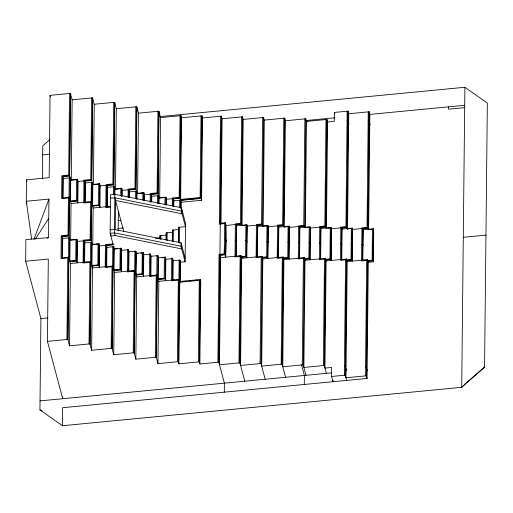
<?xml version="1.0" encoding="UTF-8"?>
<svg xmlns="http://www.w3.org/2000/svg" width="513" height="513" viewBox="0 0 513 513"><rect width="100%" height="100%" fill="white"/><g stroke="black" fill="none" stroke-linecap="round" stroke-linejoin="round"><path stroke-width="0.77" d="M67.985 339.965L68.78 257.379M90.089 344.422L90.884 261.835M112.193 348.872L112.988 266.285L110.718 266.504M134.291 353.329L135.086 270.742L131.309 271.101M156.394 357.779L157.19 275.192M178.498 362.236L179.294 279.649L177.023 279.867M199.461 362.409L200.256 279.822M159.633 116.631L464.881 87.274L487.35 103.107L484.561 367.128L461.706 387.321L62.413 425.726L39.943 409.893L40.905 318.586L25.65 261.239L25.881 239.571L48.536 237.628L48.947 199.089L26.285 201.269L31.614 239.084M71.294 180.512L72.147 99.804L70.435 93.385L50.043 95.347L49.171 177.652L26.509 179.832L26.278 201.5L26.971 204.091M42.387 178.845L42.733 145.872L49.767 139.658M62.714 397.113L62.701 398.71L47.44 341.363L48.312 259.059L25.65 261.239M70.146 240.225L68.934 235.666L62.137 236.32L61.983 258.033L68.704 257.096L70.416 263.515L69.544 345.82L89.942 343.857L91.647 350.27L112.039 348.314L113.745 354.727L134.143 352.764L135.849 359.177L156.247 357.215L157.953 363.634L178.344 361.671L178.915 363.807L199.313 361.845L199.878 363.986L218.801 362.165L224.386 383.16L224.29 392.163M70.781 180.255L69.569 175.696L62.772 176.35L62.618 198.063L69.338 197.127L71.05 203.539L70.659 240.507M62.503 257.513L62.701 238.462L62.137 236.32M63.137 197.537L63.336 178.486L62.772 176.35M62.413 425.726L62.605 407.713L367.058 378.434L368.289 262.271L367.59 259.642L362.492 260.136L362.826 228.439L367.924 227.945L368.347 229.542L370.675 229.317M66.927 339.491L67.793 257.904L60.996 258.558L61.233 235.685L68.037 235.031L68.428 197.935L61.631 198.589L61.868 175.715L68.671 175.061L69.531 93.475M68.396 256.942L68.595 237.891M69.011 198.557L69.229 177.921L70.134 177.831L69.986 199.544M69.544 345.82L67.838 339.401L68.704 257.096M68.934 235.666L69.338 197.127M69.569 175.696L70.435 93.385M69.351 259.52L69.505 237.808L62.701 238.462M75.962 239.738L75.738 260.45L69.851 261.014M76.591 179.762L76.373 200.474L70.48 201.045M76.642 260.719L76.867 239.289L70.069 239.943L69.845 261.374L76.642 260.719L77.213 262.861L77.437 241.431L76.867 239.289M77.277 200.75L77.501 179.319L70.704 179.973L70.48 201.404L77.277 200.75L77.848 202.885L78.072 181.455L77.501 179.319M91.519 201.859L91.109 240.405L84.312 241.059L84.087 262.489L84.235 240.777L91.038 240.122L92.25 244.682M92.693 98.406L91.744 180.429L84.946 181.083L84.722 202.513L84.869 180.8L91.667 180.146L92.885 184.706M84.594 262.759L84.805 242.912L84.235 240.777M85.241 201.987L85.44 182.942L84.869 180.8M89.031 343.947L89.897 262.361L83.1 263.015L83.337 240.142L90.134 239.488L90.532 202.385L83.728 203.039L83.972 180.166L90.769 179.512L91.635 97.932M90.487 262.188L90.698 242.348M91.122 202.218L91.333 182.371M89.942 343.857L90.807 261.553L84.01 262.207M91.038 240.122L91.442 201.577L84.645 202.231M91.667 180.146L92.539 97.842L72.147 99.804M91.378 263.688L91.603 242.258L84.805 242.912M92.013 203.719L92.237 182.288L85.44 182.942M91.455 263.971L91.68 242.54M92.09 204.001L92.314 182.57M91.647 350.27L92.513 267.966L90.807 261.553M92.77 244.175L93.148 207.996L91.442 201.577M93.404 184.167L94.245 104.254L92.539 97.842M98.746 265.176L98.971 243.746L92.173 244.4L91.949 265.83L98.746 265.176L99.317 267.311L99.541 245.881L98.971 243.746M99.381 205.2L99.605 183.769L92.808 184.424L92.584 205.854L99.381 205.2L99.945 207.342L100.176 185.911L99.605 183.769M99.047 244.028L98.823 265.458L92.019 266.112M107.698 266.798L106.114 266.657L106.338 245.227L113.136 244.573M109.089 206.752L106.749 206.688L106.973 185.257L113.771 184.603L114.983 189.156M106.185 266.94L106.415 245.509L113.213 244.855L110.141 233.3L110.545 194.76L114.854 194.344L181.384 207.682L185.52 223.232L185.116 261.771L180.582 262.207L180.012 260.072L173.214 260.726L172.644 258.584L165.846 259.238L165.276 257.103L158.479 257.757L158.254 279.187L165.051 278.533L165.622 280.675L165.846 259.238M106.819 206.97L107.05 185.539L113.848 184.885L114.79 102.856M106.698 267.209L106.909 247.369L106.338 245.227M107.332 207.239L107.544 187.392L106.973 185.257M110.866 234.409L110.853 235.98L115.156 235.563L181.692 248.901L181.724 245.483M111.135 348.398L111.994 266.811L105.197 267.465L105.441 244.592L113.142 243.855M113.739 102.382L112.873 183.968L106.076 184.622L105.832 207.496L110.366 207.06M112.591 266.645L112.802 246.798M113.347 194.76L113.437 186.828M112.039 348.314L112.911 266.003L106.114 266.657M113.771 184.603L114.643 102.292L94.245 104.254M113.482 268.145L113.706 246.715L106.909 247.369M114.258 194.677L114.341 186.738L107.544 187.392M113.553 268.427L113.783 246.997M114.328 194.959L114.418 187.021M113.745 354.727L114.617 272.422L112.911 266.003M115.496 189.419L116.348 108.711L114.643 102.292M115.22 229.766L115.528 200.448L182.057 213.78L182.096 210.362M118.176 230.991L118.381 211.176M120.17 248.286L119.946 269.357L114.053 269.921M120.722 195.697L120.799 188.669L114.906 189.239M120.85 269.626L121.074 248.196L114.277 248.85L114.046 270.28L120.85 269.626L121.414 271.768L121.645 250.338L121.074 248.196M121.626 196.158L121.709 188.226L114.912 188.874L114.444 232.889L115.156 235.563M121.151 248.478L120.921 269.909L114.123 270.563M121.696 196.441L121.78 188.502M122.216 195.915L122.28 190.361L121.709 188.226M127.532 249.767L127.301 271.922L134.098 271.268L133.239 352.854M128.096 196.941L128.179 189.073L134.977 188.418L135.836 106.832M121.645 250.338L128.442 249.684L128.288 271.396L128.519 249.966M128.994 197.646L129.077 189.707L129.642 191.843L129.584 197.402M129.064 197.928L129.148 189.99L135.951 189.335L136.894 107.313M128.808 270.87L129.013 251.819L128.442 249.684M134.695 271.095L134.9 251.255M135.458 198.422L135.535 191.278M134.143 352.764L135.015 270.46L114.617 272.422M139.35 193.395L137.086 193.613L135.874 189.053L136.747 106.749L116.348 108.711M135.579 272.595L135.81 251.165L129.013 251.819M136.362 199.127L136.445 191.189L129.642 191.843M135.656 272.878L135.881 251.447M136.445 198.614L136.516 191.471M136.952 199.153L137.009 193.33L143.813 192.676L144.377 194.812L144.32 200.371M135.849 359.177L136.721 276.873L135.015 270.46M137.599 193.869L138.452 113.161L136.747 106.749M142.268 252.736L142.05 273.807L136.157 274.378M142.826 200.147L142.903 193.125L137.009 193.69M142.947 274.083L143.178 252.653L136.375 253.3L136.15 274.737L142.947 274.083L143.518 276.218L143.743 254.788L143.178 252.653M143.723 200.615L143.813 192.676M143.807 200.102L143.884 192.959L141.62 193.177M149.642 253.499L149.405 276.372L156.202 275.718L155.336 357.305M150.187 202.186L150.277 193.529L157.074 192.875L157.94 111.289M143.743 254.788L150.546 254.134L150.392 275.847L157.113 274.91L158.825 281.329L157.953 363.634M151.091 202.096L151.175 194.158L157.978 193.504L159.19 198.063M150.905 276.116L151.111 256.269L150.546 254.134M151.688 201.853L151.745 196.299L151.175 194.158M156.792 275.552L157.004 255.705M157.555 203.667L157.638 195.735M156.247 357.215L157.113 274.91M157.978 193.504L158.844 111.199L138.452 113.161M157.76 277.334L157.908 255.615L151.111 256.269M158.459 203.584L158.543 195.645L151.745 196.299M159.049 203.603L159.113 197.781L165.911 197.127L166.481 199.268L166.424 204.822M159.697 198.326L160.55 117.618L158.844 111.199M159.966 238.853L159.998 235.685L166.796 235.031M160.037 239.135L159.998 235.685M160.864 239.558L160.902 235.595M164.372 257.193L164.147 278.264L158.254 278.828M164.923 204.745L165 197.576M165.276 257.103L165.128 278.815L158.331 279.47M165.827 205.065L165.911 197.127M166.154 240.026L166.225 232.889L172.291 232.312M166.238 239.513L166.225 232.889M167.052 240.732L167.135 232.806M171.746 257.956L171.502 280.829L178.306 280.175L177.44 361.755M172.297 205.848L172.381 197.98L179.178 197.325L180.044 115.739M172.342 241.193L172.458 230.1L178.518 229.516M172.413 241.476L172.458 230.1M174.76 280.085L172.419 280.021L172.644 258.584M173.195 206.553L173.279 198.614L180.076 197.96L181.217 202.237L181.16 207.791M172.496 280.303L172.721 258.866M173.272 206.835L173.356 198.897L180.153 198.242L181.095 116.22M173.247 241.11L173.362 230.01M173.003 280.573L173.214 260.726M173.792 206.309L173.849 200.75L173.279 198.614M178.53 242.367L178.684 227.31L185.488 226.656L181.346 211.106L181.384 207.682M178.601 242.649L178.684 227.31M178.896 280.002L179.108 260.162M179.665 207.329L179.742 200.185M179.428 243.072L179.595 227.221M178.344 361.671L179.217 279.367L172.419 280.021M180.076 197.96L180.948 115.656L160.55 117.618M178.915 363.807L180.012 260.072M180.563 208.034L181.519 117.791L180.948 115.656M181.429 281.637L179.858 281.784L180.089 260.354M180.64 208.316L180.723 200.378L201.115 198.416L202.064 116.393M180.371 282.054L180.582 262.207M185.116 261.771L180.974 246.227L181.012 242.803L114.482 229.465L110.173 229.882M198.403 361.934L199.268 280.348L179.781 282.221M201.006 115.919L200.141 197.505L180.653 199.377M199.313 361.845L200.179 279.54L179.787 281.502M181.217 202.237L201.609 200.275L201.045 198.133L201.91 115.829L181.519 117.791M199.878 363.986L200.75 281.682L200.179 279.54M201.609 200.275L202.481 117.971L201.91 115.829M217.897 362.255L219.038 254.371L224.149 253.884L224.636 238.718L224.47 223.623L219.359 224.117L220.494 116.239M218.801 362.165L219.936 255.006L225.034 254.519L225.733 257.141L226.239 241.257L226.066 225.444L225.367 222.815L220.269 223.309L221.404 116.15L202.481 117.971M219.942 254.288L220.263 224.027M218.878 362.447L220.013 255.288L225.111 254.794L225.617 238.911L225.444 223.097L222.533 223.379M221.481 116.432L220.269 223.309M219.936 255.006L220.635 257.629L219.5 364.788L239.898 362.826L244.784 381.197M220.994 223.533L222.103 118.772L221.404 116.15M241.79 225.566L241.366 223.969L236.262 224.463L235.929 256.16L241.027 255.666L241.726 258.296L240.597 365.455L260.989 363.493L265.176 379.235M236.294 255.884L236.615 225.771L236.262 224.463M238.987 362.915L240.116 256.474L235.018 256.968L235.364 223.828L240.462 223.341L241.591 116.9M239.898 362.826L241.027 255.666M241.366 223.969L242.495 116.81L222.103 118.772M239.969 363.108L241.104 255.949L238.192 256.231M242.572 117.092L241.437 224.252L236.339 224.745M241.713 225.284L241.706 225.643L246.888 225.072L246.554 256.769L241.45 257.263M242.072 225.797L243.194 119.433L242.495 116.81M245.9 225.239L245.573 256.218L241.379 256.622L241.379 256.981L246.477 256.487L246.824 257.802L247.163 226.105L246.811 224.79L236.615 225.771M246.477 256.487L246.811 224.79M243.194 119.433L263.592 117.477L262.534 224.918L257.436 225.406L257.096 257.103L257.359 225.124L262.457 224.636L262.88 226.227M257.379 257.34L257.706 226.438L257.359 225.124M260.085 363.576L261.207 257.141L256.109 257.629L256.462 224.489L261.559 224.001L262.682 117.56M261.066 363.775L262.124 256.333L257.026 256.821M262.803 225.944L262.803 226.304L266.997 225.9L266.67 256.878L262.476 257.282L262.47 257.641L267.568 257.154L267.921 258.462L268.254 226.765L267.908 225.457L257.706 226.438M262.124 256.333L262.823 258.956L261.688 366.115L282.079 364.153L285.574 377.273M263.175 225.656L264.291 120.1L263.592 117.477M267.568 257.154L267.908 225.457M280.374 257.558L278.117 257.481L278.45 225.784L283.548 225.297L283.978 226.887L285.433 226.752M278.193 257.763L278.527 226.066L283.625 225.579L284.76 118.42M278.476 258.007L278.803 227.099L278.45 225.784M281.175 364.243L282.304 257.802L277.2 258.289L277.552 225.156L282.65 224.662L283.779 118.221M282.079 364.153L283.214 256.994L278.117 257.481M283.548 225.297L284.683 118.137L264.291 120.1M282.156 364.435L283.291 257.276M283.901 226.611L283.894 226.97L288.088 226.566L287.761 257.545L283.567 257.943L283.567 258.308L288.665 257.815L289.011 259.129L289.345 227.432L288.999 226.118L278.803 227.099M283.214 256.994L283.913 259.616L282.778 366.776L303.177 364.814L305.966 375.311M284.26 227.118L285.382 120.76L284.683 118.137M288.665 257.815L288.999 226.118M289.075 226.4L288.736 258.097L283.638 258.59M285.382 120.76L305.78 118.798L304.722 226.239L299.618 226.733L299.284 258.43L299.547 226.451L304.645 225.957L305.068 227.554M299.566 258.667L299.893 227.759L299.547 226.451M302.272 364.903L303.395 258.462L298.297 258.956L298.649 225.816L303.747 225.322L304.869 118.888M303.254 365.096L304.312 257.654L299.207 258.148M304.991 227.272L304.991 227.631L309.179 227.227L308.852 258.206L304.664 258.61L304.658 258.969L309.756 258.475L310.108 259.79L310.442 228.093L310.089 226.778L299.893 227.759M304.312 257.654L305.004 260.283L303.876 367.443L324.267 365.48L326.364 373.349M305.35 227.785L306.473 121.421L305.78 118.798M304.286 384.468L304.382 375.465L301.593 364.967M307.063 121.947L307.082 120.446L334.951 117.766M310.089 226.778L309.833 258.757L304.735 259.251M326.948 119.741L325.813 226.906L320.715 227.394L320.381 259.091L320.638 227.112L325.736 226.624L326.159 228.214M320.67 258.539L320.991 228.426L320.638 227.112M323.363 365.564L324.485 259.129L319.387 259.616L319.74 226.477L324.838 225.989L325.967 119.548M324.267 365.48L325.402 258.321L320.304 258.808M325.736 226.624L326.871 119.465L306.473 121.421M324.344 365.763L325.479 258.603L323.293 258.808M326.088 227.932L326.082 228.291L330.276 227.887L329.949 258.866L325.755 259.27L325.749 259.629L330.853 259.142L331.199 260.45L331.533 228.753L331.186 227.445L320.991 228.426M325.402 258.321L326.101 260.944L324.966 368.103L331.655 367.462L331.558 376.465L332.956 381.71L332.969 380.21M326.454 227.644L327.57 122.088L326.871 119.465M330.853 259.142L331.186 227.445M331.263 227.727L330.923 259.424L325.826 259.911M347.538 229.106L348.757 113.745L348.058 111.122L334.348 112.437L334.252 121.44L327.57 122.088M343.659 259.546L341.472 259.751L341.735 227.772L346.833 227.285L347.256 228.875M341.754 259.988L342.081 229.087L341.735 227.772M344.364 375.234L345.582 259.79L340.485 260.277L340.831 227.144L345.935 226.65L347.154 111.206M346.666 380.396L345.268 375.144L346.493 258.982L341.472 259.751M346.833 227.285L348.058 111.122M345.345 375.426L346.57 259.264M348.135 111.404L346.903 227.567L341.805 228.054M347.179 228.599L347.179 228.958L351.367 228.554L351.039 259.533L346.846 259.931L346.846 260.296L351.944 259.802L352.29 261.117L352.63 229.42L352.277 228.105L342.081 229.087M346.493 258.982L347.192 261.604L345.967 377.773L366.359 375.811L367.058 378.434M351.944 259.802L352.277 228.105M362.845 260.655L363.172 229.747L362.826 228.439M365.455 375.894L366.673 260.45L361.575 260.944L361.928 227.804L367.026 227.31L368.244 111.866M366.359 375.811L367.59 259.642M367.924 227.945L369.155 111.783L348.757 113.745M366.436 376.093L367.667 259.924M369.225 112.065L368.001 228.227L362.903 228.721L362.492 260.136M368.276 229.26L368.27 229.619L372.464 229.215L372.137 260.194L367.943 260.598L367.936 260.957L373.034 260.463L373.387 261.777L368.289 262.271M368.629 229.773L369.854 114.405L369.155 111.783M373.034 260.463L373.374 228.766L363.172 229.747M373.387 261.777L373.72 230.081L373.374 228.766M448.599 106.832L448.574 109.173L464.663 107.627M464.881 87.274L461.706 387.321L465.644 383.403M70.589 93.95L69.64 175.972L62.843 176.626M158.998 111.763L158.049 193.786L151.252 194.44M225.034 254.519L225.54 238.635L225.367 222.815M33.948 239.366L48.947 199.089M35.314 239.148L48.741 218.358M466.83 382.384L484.561 367.128M47.061 238.192L48.536 237.628M369.854 114.405L464.688 105.287M347.057 120.209L347.961 120.125M368.148 120.876L369.059 120.786M42.637 154.875L49.671 154.195M63.336 178.486L70.134 177.831M70.704 180.332L77.578 179.601L77.354 201.032L70.557 201.686M78.072 181.455L83.965 180.89M95.905 184.417L99.682 184.052L99.451 205.482L92.654 206.136M92.802 184.783L98.695 184.218L98.477 204.931L92.584 205.495M100.176 185.911L106.069 185.34M116.496 189.015L118.759 188.797M122.28 190.361L135.874 189.053M65.638 197.768L69.415 197.409L69.011 235.948L62.208 236.602M144.377 194.812L150.271 194.247M110.507 198.185L114.816 197.768L181.346 211.106M71.05 203.539L83.741 202.321M86.229 202.372L88.499 202.154M159.107 198.146L165.988 197.409M166.481 199.268L172.374 198.698M93.148 207.996L105.838 206.771M106.749 206.688L110.526 206.322M173.849 200.75L201.045 198.133M68.229 216.486L69.21 216.678M90.333 220.936L91.314 221.129M117.772 228.516L123.312 227.977M110.141 233.3L114.444 232.889L180.974 246.227M70.069 240.302L76.944 239.571L76.719 261.002L69.922 261.656M226.066 225.444L235.358 224.547M77.437 241.431L83.33 240.86M247.163 226.105L256.455 225.213M265.792 225.944L267.978 225.739L267.645 257.436L262.547 257.924M268.254 226.765L277.546 225.874M155.413 238.321L160.569 237.82M94.514 244.464L97.534 244.169M92.167 244.759L98.06 244.188L97.842 264.9L91.949 265.471M289.345 227.432L298.637 226.534M99.541 245.881L105.434 245.317M305.799 227.483L307.98 227.272M310.442 228.093L319.734 227.201M328.346 228.003L330.532 227.798M115.104 249.061L117.374 248.843M224.636 238.718L225.54 238.635L226.239 241.257M331.533 228.753L340.824 227.862M350.898 228.529L352.354 228.388L352.021 260.085L346.923 260.578M235.191 240.398L236.095 240.308L236.448 241.623M352.63 229.42L361.921 228.522M64.247 257.815L67.274 257.526M245.74 240.732L246.644 240.642L246.99 241.956M372.996 229.093L373.445 229.048L373.111 260.745L368.013 261.239M256.282 241.059L257.193 240.975L257.539 242.283M137.965 253.441L136.452 253.582L135.81 251.165M140.985 253.146L143.249 252.928L143.024 274.365L136.227 275.019M266.831 241.392L267.735 241.302L268.087 242.617M277.379 241.726L278.283 241.636L278.636 242.95M287.928 242.053L288.832 241.969L289.178 243.277M70.416 263.515L83.106 262.29M84.844 262.412L87.107 262.194M298.47 242.386L299.38 242.296L299.727 243.611M309.018 242.72L309.923 242.63L310.275 243.944M161.576 257.75L165.353 257.385M319.567 243.047L320.471 242.963L320.817 244.271M330.109 243.38L331.02 243.29L331.366 244.605M340.658 243.713L341.562 243.624L341.915 244.938M92.513 267.966L105.203 266.747M351.027 244.06L352.11 243.957L352.463 245.265M220.635 257.629L235.025 256.243M361.755 244.374L362.659 244.284L363.005 245.599M372.297 244.701L373.278 244.9M241.726 258.296L256.115 256.91M260.739 256.75L262.194 256.615M463.29 237.301L485.952 235.121M262.823 258.956L277.212 257.571M283.913 259.616L298.303 258.231M300.74 258.289L304.382 257.936M305.004 260.283L319.4 258.898M136.721 276.873L149.411 275.654M151.899 275.699L154.169 275.481M326.101 260.944L340.491 259.559M347.192 261.604L361.582 260.219M363.294 260.347L366.205 260.065M158.825 281.329L171.515 280.104M183.782 281.406L186.136 281.182M189.271 280.88L192.413 280.579M194.767 280.354L197.12 280.124M40.905 318.586L47.94 317.906M47.44 341.363L67.838 339.401M344.454 366.231L345.364 366.141M365.551 366.891L366.455 366.801M40.04 400.89L331.565 372.848M331.558 376.465L345.268 375.144M117.919 220.199L120.946 220.808M39.943 409.893L42.085 410.862M369.758 123.409L370.168 124.96M348.66 122.748L349.013 124.063M334.348 112.437L334.745 113.937M367.154 369.431L367.565 370.976M346.063 368.764L346.583 370.732M181.012 242.803L185.148 258.353M179.217 279.367L179.858 281.784M157.908 255.615L158.555 258.039M114.816 197.768L123.774 231.44M113.706 246.715L114.348 249.132M50.043 95.347L50.447 96.88M26.509 179.832L26.92 181.365"/></g></svg>
